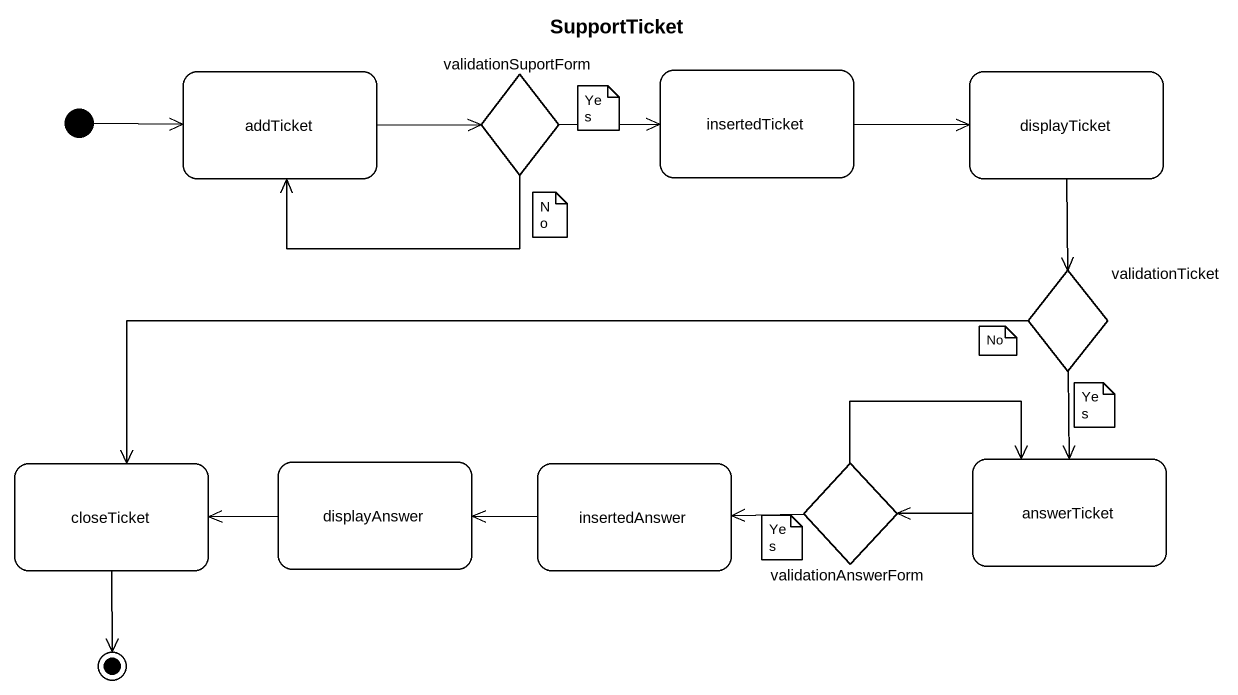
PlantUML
@startuml
title SupportTicket
hide empty description
state addTicket
state validationSuportForm <<choice>>
state insertedTicket
state displayTicket
state validationTicket <<choice>>
state closeTicket
state displayAnswer
state insertedAnswer
state validationAnswerForm <<choice>>
state answerTicket
[*] -right-> addTicket
addTicket -right-> validationSuportForm
validationSuportForm -left-> addTicket
validationSuportForm -right-> insertedTicket
insertedTicket -right-> displayTicket
displayTicket --> validationTicket
validationTicket -left-> closeTicket
validationTicket --> answerTicket
displayAnswer -left-> closeTicket
insertedAnswer -left-> displayAnswer
validationAnswerForm -left-> insertedAnswer
validationAnswerForm -right-> answerTicket
answerTicket -left-> validationAnswerForm
closeTicket --> [*]
note as N1
  Yes
end note
note as N2
  No
end note
note as N3
  No
end note
note as N4
  Yes
end note
note as N5
  Yes
end note
@enduml
